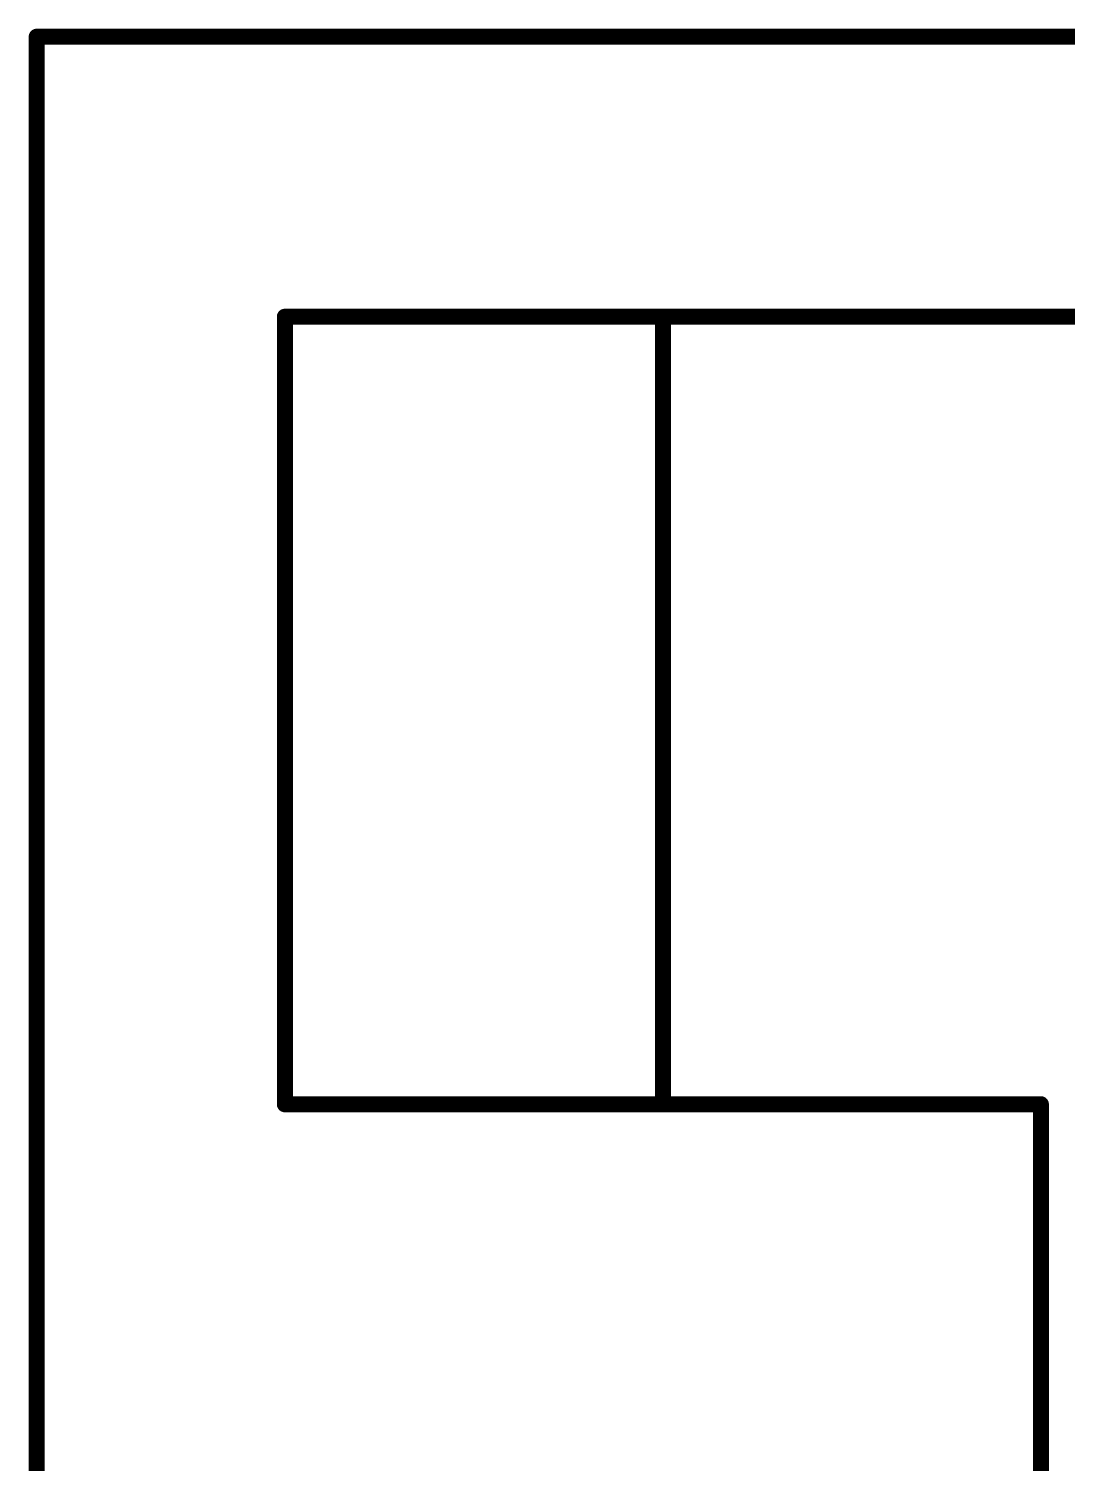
# Model space of a CAD drawing. Header units: inches. Extents: x 28 to 136, y 32 to 73.
# Drawn here: x 27.65 to 35.89, y 61.12 to 72.5 of the extents above; entities that cross this region are included whole.
import ezdxf

# ---------------------------------------------------------------- set-up
doc = ezdxf.new("R2010")
doc.units = ezdxf.units.IN
doc.layers.add('Board Outline', color=216, linetype='Continuous')
doc.layers.add('Top Overlay', color=2, linetype='Continuous')

msp = doc.modelspace()

# ---------------------------------------------------------------- linework, layer by layer
at = {"layer": 'Board Outline', "const_width": 0.127}
for points in [[(27.711, 72.441), (27.711, 31.826)], [(27.713, 72.441), (136.296, 72.441)]]:
    msp.add_lwpolyline(points, dxfattribs=at)
at = {"layer": 'Board Outline', "const_width": 0.0635}
for points in [[(27.68, 72.441, 1), (27.743, 72.441, 1)], [(27.682, 72.441, 1), (27.745, 72.441, 1)]]:
    msp.add_lwpolyline(points, format="xyb", close=True, dxfattribs=at)
at = {"layer": 'Top Overlay', "const_width": 0.127}
for points in [[(29.681, 63.968), (29.681, 70.218)], [(29.681, 70.218), (124.16, 70.218)], [(32.681, 63.968), (32.681, 70.218)], [(29.681, 63.968), (35.681, 63.968)], [(35.681, 60.468), (35.681, 63.968)]]:
    msp.add_lwpolyline(points, dxfattribs=at)
at = {"layer": 'Top Overlay', "const_width": 0.0635}
for points in [[(29.649, 70.218, 1), (29.713, 70.218, 1)], [(29.649, 70.218, 1), (29.713, 70.218, 1)], [(32.649, 70.218, 1), (32.713, 70.218, 1)], [(29.649, 63.968, 1), (29.713, 63.968, 1)], [(29.649, 63.968, 1), (29.713, 63.968, 1)], [(32.649, 63.968, 1), (32.713, 63.968, 1)], [(35.649, 63.968, 1), (35.713, 63.968, 1)], [(35.649, 63.968, 1), (35.713, 63.968, 1)]]:
    msp.add_lwpolyline(points, format="xyb", close=True, dxfattribs=at)

doc.saveas('drawing.dxf')
